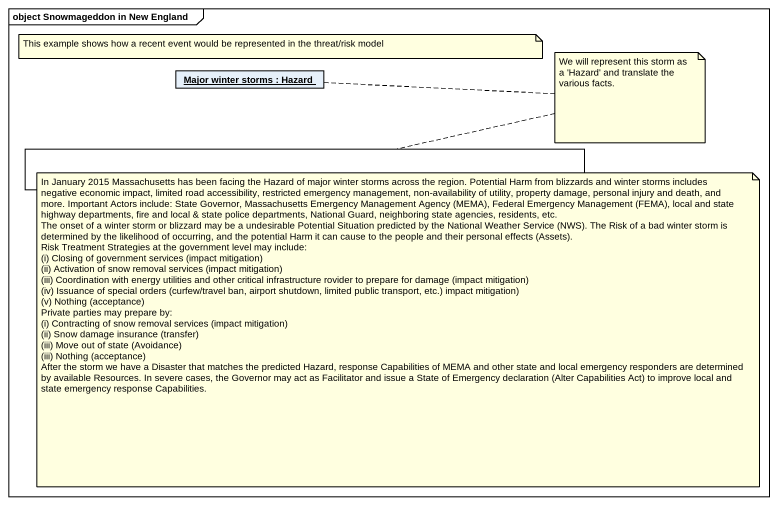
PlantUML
@startuml
mainframe object Snowmageddon in New England
allowmixing
hide circle
hide empty members
object "Major winter storms : Hazard" as Major_winter_storms
rectangle " " as rectangle1
note as N1
  This example shows how a recent event would be represented in the threat/risk model
end note
note as N2
  We will represent this storm as a 'Hazard' and translate the various facts.
end note
N2 .. Major_winter_storms
N2 .. rectangle1
note as N3
  In January 2015 Massachusetts has been facing the Hazard of major winter storms across the region. Potential Harm from blizzards and winter storms includes negative economic impact, limited road accessibility, restricted emergency management, non-availability of utility, property damage, personal injury and death, and more. Important Actors include: State Governor, Massachusetts Emergency Management Agency (MEMA), Federal Emergency Management (FEMA), local and state highway departments, fire and local & state police departments, National Guard, neighboring state agencies, residents, etc.
  The onset of a winter storm or blizzard may be a undesirable Potential Situation predicted by the National Weather Service (NWS). The Risk of a bad winter storm is determined by the likelihood of occurring, and the potential Harm it can cause to the people and their personal effects (Assets).
  Risk Treatment Strategies at the government level may include:
  (i) Closing of government services (impact mitigation)
  (ii) Activation of snow removal services (impact mitigation)
  (iii) Coordination with energy utilities and other critical infrastructure rovider to prepare for damage (impact mitigation)
  (iv) Issuance of special orders (curfew/travel ban, airport shutdown, limited public transport, etc.) impact mitigation)
  (v) Nothing (acceptance)
  Private parties may prepare by:
  (i) Contracting of snow removal services (impact mitigation)
  (ii) Snow damage insurance (transfer)
  (iii) Move out of state (Avoidance)
  (iii) Nothing (acceptance)
  After the storm we have a Disaster that matches the predicted Hazard, response Capabilities of MEMA and other state and local emergency responders are determined by available Resources. In severe cases, the Governor may act as Facilitator and issue a State of Emergency declaration (Alter Capabilities Act) to improve local and state emergency response Capabilities.
end note
@enduml
